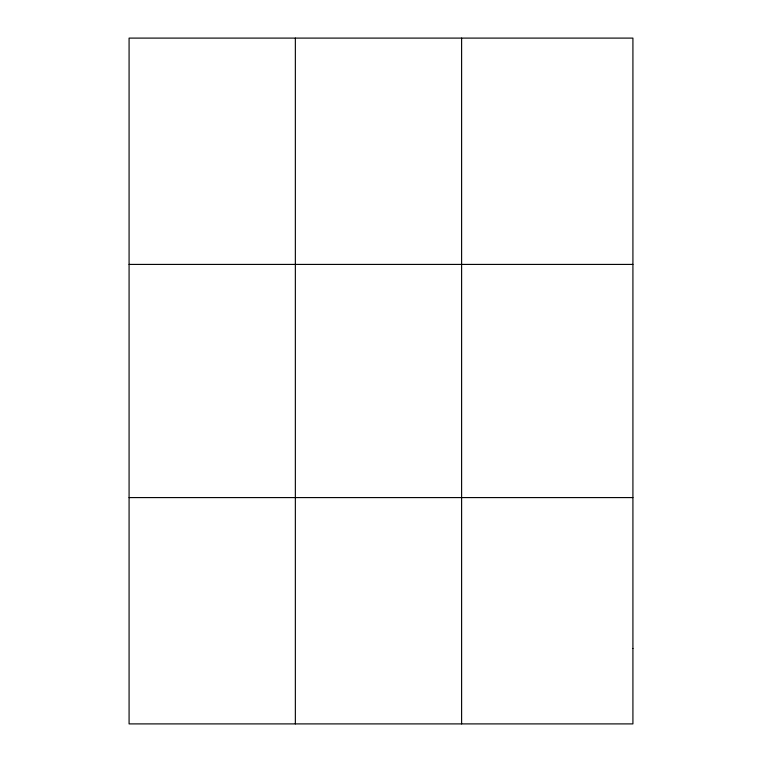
<?xml version="1.0" encoding="UTF-8"?>
<svg xmlns="http://www.w3.org/2000/svg" width="762" height="762" viewBox="0 0 762 762"><rect width="100%" height="100%" fill="white"/><g stroke="black" fill="none" stroke-linecap="round" stroke-linejoin="round"><path stroke-width="1.14" d="M295.351 38.1L295.351 723.9M461.61 38.1L461.61 723.9M129.083 264.414L632.917 264.414M129.083 497.586L632.917 497.586M632.917 648.462L632.917 723.9L129.083 723.9L129.083 38.1L632.917 38.1L632.917 648.462"/></g></svg>
